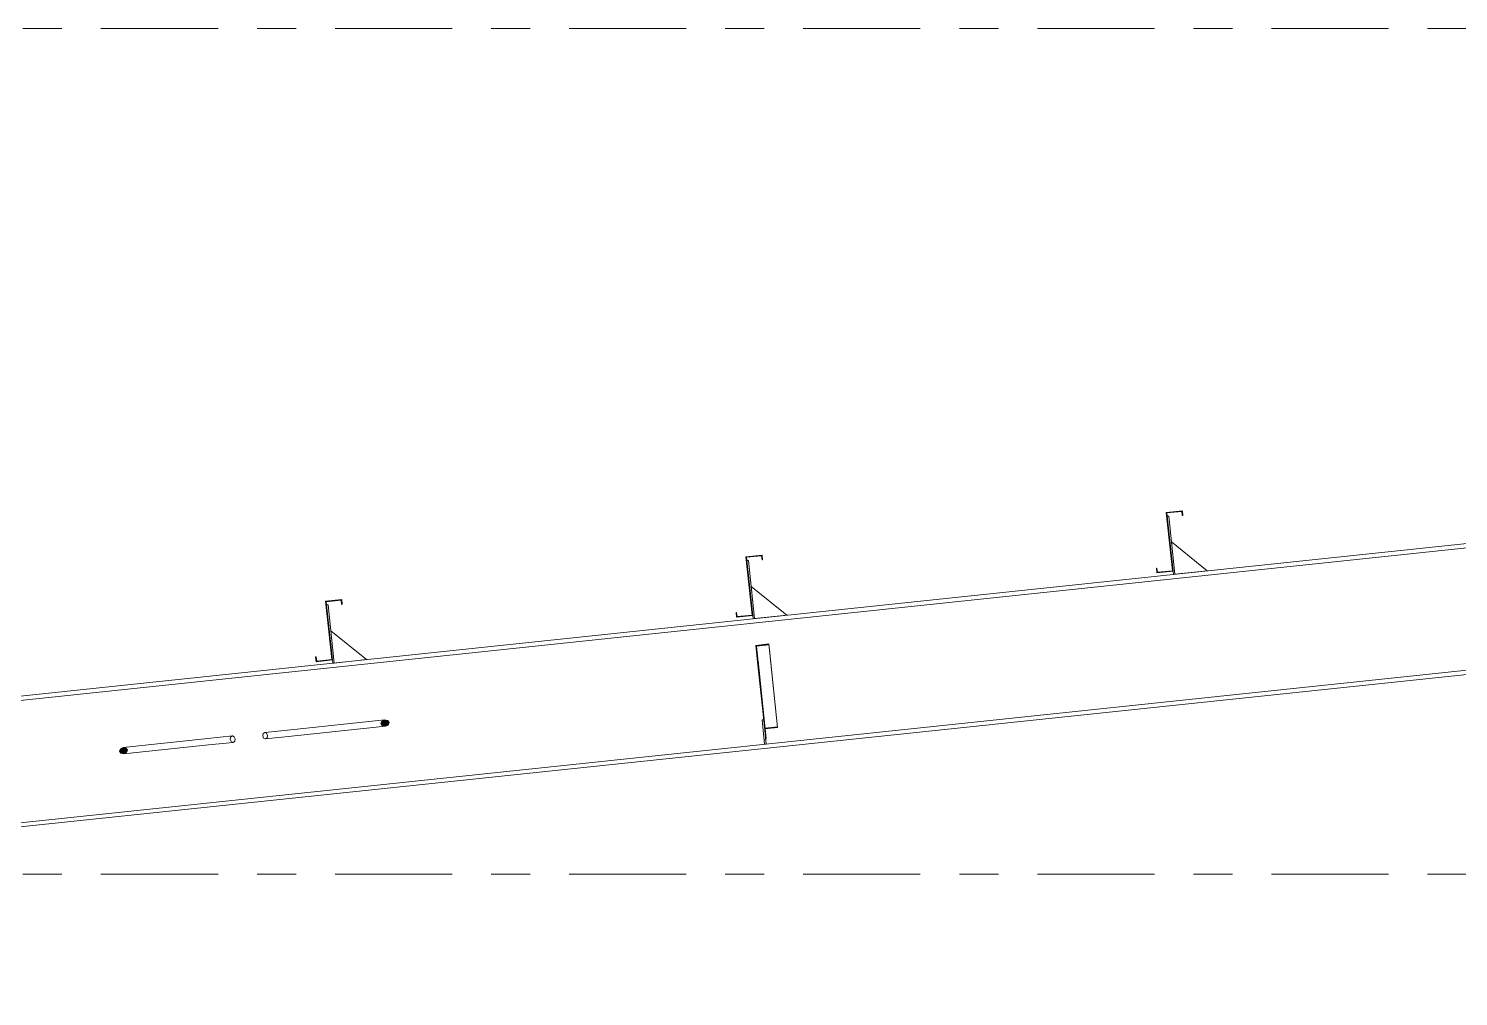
# Model space of a CAD drawing. Header units: millimetres. Extents: x -49 to 773, y -65 to 509.
# Drawn here: x 60.14 to 96.79, y 88.75 to 113.54 of the extents above; entities that cross this region are included whole.
import ezdxf

# ---------------------------------------------------------------- set-up
doc = ezdxf.new("R2010")
doc.units = ezdxf.units.MM
for name, pattern in [('XKITLINE00', [0]), ('XKITLINE02', [4, 2, -2]), ('XKITLINE03', [6, 3, -1, 1, -1])]:
    doc.linetypes.add(name, pattern=pattern)
doc.layers.add('Part', color=2, linetype='Continuous', lineweight=0)
doc.layers.add('S-grid', color=1, linetype='Continuous', lineweight=0)

# ---------------------------------------------------------------- blocks, each defined once
blk = doc.blocks.new('*A10')
at = {"layer": 'Part'}
blk.add_hatch(color=3, dxfattribs=at).paths.add_polyline_path([(78.784, 97.74), (79.115, 97.775), (79.117, 97.754), (78.802, 97.721), (78.844, 97.322), (78.828, 97.32)], flags=17)
blk = doc.blocks.new('*A38')
at = {"layer": 'Part'}
blk.add_hatch(color=3, dxfattribs=at).paths.add_polyline_path([(69.27, 95.831), (69.349, 95.815), (69.387, 95.76), (69.362, 95.698), (69.288, 95.666), (69.209, 95.682), (69.171, 95.737), (69.196, 95.799)], flags=17)
blk = doc.blocks.new('*A39')
at = {"layer": 'Part'}
blk.add_hatch(color=3, dxfattribs=at).paths.add_polyline_path([(62.568, 95.124), (62.645, 95.108), (62.681, 95.053), (62.657, 94.991), (62.586, 94.959), (62.51, 94.975), (62.473, 95.031), (62.498, 95.092)], flags=17)
blk = doc.blocks.new('*A44')
at = {"layer": 'Part'}
blk.add_hatch(color=3, dxfattribs=at).paths.add_polyline_path([(67.756, 98.873), (68.17, 98.916), (68.183, 98.792), (68.168, 98.79), (68.157, 98.9), (67.772, 98.859), (67.93, 97.366), (67.515, 97.322), (67.502, 97.446), (67.517, 97.448), (67.529, 97.339), (67.913, 97.379)], flags=17)
blk = doc.blocks.new('*A45')
at = {"layer": 'Part'}
blk.add_hatch(color=3, dxfattribs=at).paths.add_polyline_path([(67.756, 98.873), (68.17, 98.916), (68.183, 98.792), (68.168, 98.79), (68.157, 98.9), (67.772, 98.859), (67.93, 97.366), (67.515, 97.322), (67.502, 97.446), (67.517, 97.448), (67.529, 97.339), (67.913, 97.379)], flags=17)
blk = doc.blocks.new('*A46')
at = {"layer": 'Part'}
blk.add_hatch(color=3, dxfattribs=at).paths.add_polyline_path([(78.529, 100.009), (78.944, 100.053), (78.957, 99.928), (78.942, 99.927), (78.93, 100.036), (78.546, 99.996), (78.703, 98.502), (78.289, 98.459), (78.276, 98.583), (78.291, 98.584), (78.302, 98.475), (78.687, 98.516)], flags=17)
blk = doc.blocks.new('*A47')
at = {"layer": 'Part'}
blk.add_hatch(color=3, dxfattribs=at).paths.add_polyline_path([(78.529, 100.009), (78.944, 100.053), (78.957, 99.928), (78.942, 99.927), (78.93, 100.036), (78.546, 99.996), (78.703, 98.502), (78.289, 98.459), (78.276, 98.583), (78.291, 98.584), (78.302, 98.475), (78.687, 98.516)], flags=17)
blk = doc.blocks.new('*A48')
at = {"layer": 'Part'}
blk.add_hatch(color=3, dxfattribs=at).paths.add_polyline_path([(89.303, 101.145), (89.717, 101.189), (89.73, 101.065), (89.715, 101.063), (89.704, 101.173), (89.319, 101.132), (89.477, 99.639), (89.062, 99.595), (89.049, 99.719), (89.064, 99.721), (89.076, 99.611), (89.46, 99.652)], flags=17)
blk = doc.blocks.new('*A49')
at = {"layer": 'Part'}
blk.add_hatch(color=3, dxfattribs=at).paths.add_polyline_path([(89.303, 101.145), (89.717, 101.189), (89.73, 101.065), (89.715, 101.063), (89.704, 101.173), (89.319, 101.132), (89.477, 99.639), (89.062, 99.595), (89.049, 99.719), (89.064, 99.721), (89.076, 99.611), (89.46, 99.652)], flags=17)
blk = doc.blocks.new('*A276')
at = {"layer": 'S-grid', "color": 1, "linetype": 'XKITLINE03', "lineweight": 0}
blk.add_line((-10, 113.542), (165.458, 113.542), dxfattribs=at)
blk = doc.blocks.new('*A277')
at = {"layer": 'S-grid', "color": 1, "linetype": 'XKITLINE03', "lineweight": 0}
blk.add_line((-10, 91.875), (266.6, 91.875), dxfattribs=at)
blk = doc.blocks.new('*A321')
at = {"layer": 'Part', "color": 2, "linetype": 'XKITLINE00', "lineweight": 0}
for p, q in [((114.119, 102.154), (15.029, 91.702)), ((114.13, 102.046), (15.151, 91.606)), ((114.457, 98.947), (111.702, 98.656)), ((111.371, 98.621), (25.514, 89.565)), ((114.468, 98.839), (111.714, 98.548)), ((111.382, 98.513), (25.525, 89.458)), ((25.182, 89.53), (18.657, 88.842)), ((25.194, 89.423), (18.779, 88.746))]:
    blk.add_line(p, q, dxfattribs=at)
at = {"layer": 'Part', "color": 7, "linetype": 'XKITLINE02', "lineweight": 0}
for p, q in [((114.119, 102.154), (114.468, 98.839)), ((111.702, 98.656), (111.371, 98.621)), ((111.714, 98.548), (111.382, 98.513)), ((15.029, 91.702), (18.779, 88.746)), ((25.514, 89.565), (25.182, 89.53)), ((25.525, 89.458), (25.194, 89.423))]:
    blk.add_line(p, q, dxfattribs=at)
blk = doc.blocks.new('*A324')
at = {"layer": 'Part', "color": 2, "linetype": 'XKITLINE00', "lineweight": 0}
for p, q in [((78.943, 95.829), (78.985, 95.834)), ((79.009, 95.208), (78.943, 95.829)), ((79.012, 95.574), (79.05, 95.212))]:
    blk.add_line(p, q, dxfattribs=at)
at = {"layer": 'Part', "color": 7, "linetype": 'XKITLINE02', "lineweight": 0}
for p, q in [((78.985, 95.834), (79.012, 95.574)), ((78.996, 95.332), (79.037, 95.336)), ((79.05, 95.212), (79.009, 95.208))]:
    blk.add_line(p, q, dxfattribs=at)
blk = doc.blocks.new('*A325')
at = {"layer": 'Part', "color": 7, "linetype": 'XKITLINE02', "lineweight": 0}
for p, q in [((78.985, 95.834), (78.943, 95.829)), ((78.943, 95.829), (79.009, 95.208)), ((79.05, 95.212), (78.985, 95.834)), ((78.996, 95.332), (79.037, 95.336)), ((79.009, 95.208), (79.05, 95.212))]:
    blk.add_line(p, q, dxfattribs=at)
blk = doc.blocks.new('*A326')
at = {"layer": 'Part', "color": 2, "linetype": 'XKITLINE00', "lineweight": 0}
for p, q in [((67.823, 98.779), (67.781, 98.775)), ((67.98, 97.287), (67.823, 98.779)), ((67.93, 97.366), (67.938, 97.283))]:
    blk.add_line(p, q, dxfattribs=at)
at = {"layer": 'Part', "color": 7, "linetype": 'XKITLINE02', "lineweight": 0}
for p, q in [((67.781, 98.775), (67.93, 97.366)), ((67.938, 97.283), (67.98, 97.287))]:
    blk.add_line(p, q, dxfattribs=at)
blk = doc.blocks.new('*A327')
at = {"layer": 'Part', "color": 2, "linetype": 'XKITLINE00', "lineweight": 0}
blk.add_line((67.892, 98.116), (68.809, 97.375), dxfattribs=at)
at = {"layer": 'Part', "color": 7, "linetype": 'XKITLINE02', "lineweight": 0}
for p, q in [((67.98, 97.287), (67.892, 98.116)), ((68.809, 97.375), (67.98, 97.287))]:
    blk.add_line(p, q, dxfattribs=at)
blk = doc.blocks.new('*A328')
at = {"layer": 'Part', "color": 2, "linetype": 'XKITLINE00', "lineweight": 0}
for p, q in [((78.784, 97.74), (79.115, 97.775)), ((78.828, 97.32), (78.784, 97.74)), ((78.802, 97.721), (79.117, 97.754)), ((79.052, 95.354), (78.802, 97.721)), ((79.115, 97.775), (79.341, 95.635)), ((78.828, 97.32), (78.844, 97.322)), ((78.828, 97.32), (79.012, 95.574)), ((79.026, 95.602), (79.341, 95.635)), ((79.036, 95.352), (79.052, 95.354))]:
    blk.add_line(p, q, dxfattribs=at)
at = {"layer": 'Part', "color": 7, "linetype": 'XKITLINE02', "lineweight": 0}
for p, q in [((79.008, 95.614), (79.339, 95.649)), ((79.012, 95.574), (79.036, 95.352))]:
    blk.add_line(p, q, dxfattribs=at)
blk = doc.blocks.new('*A329')
at = {"layer": 'Part', "color": 2, "linetype": 'XKITLINE00', "lineweight": 0}
blk.add_line((78.666, 99.252), (79.582, 98.511), dxfattribs=at)
at = {"layer": 'Part', "color": 7, "linetype": 'XKITLINE02', "lineweight": 0}
for p, q in [((78.753, 98.424), (78.666, 99.252)), ((79.582, 98.511), (78.753, 98.424))]:
    blk.add_line(p, q, dxfattribs=at)
blk = doc.blocks.new('*A330')
at = {"layer": 'Part', "color": 2, "linetype": 'XKITLINE00', "lineweight": 0}
for p, q in [((78.596, 99.915), (78.555, 99.911)), ((78.753, 98.424), (78.596, 99.915)), ((78.703, 98.502), (78.712, 98.419))]:
    blk.add_line(p, q, dxfattribs=at)
at = {"layer": 'Part', "color": 7, "linetype": 'XKITLINE02', "lineweight": 0}
for p, q in [((78.555, 99.911), (78.703, 98.502)), ((78.712, 98.419), (78.753, 98.424))]:
    blk.add_line(p, q, dxfattribs=at)
blk = doc.blocks.new('*A338')
at = {"layer": 'Part', "color": 2, "linetype": 'XKITLINE00', "lineweight": 0}
for p, q in [((89.37, 101.052), (89.328, 101.047)), ((89.527, 99.56), (89.37, 101.052)), ((89.477, 99.639), (89.486, 99.556))]:
    blk.add_line(p, q, dxfattribs=at)
at = {"layer": 'Part', "color": 7, "linetype": 'XKITLINE02', "lineweight": 0}
for p, q in [((89.328, 101.047), (89.477, 99.639)), ((89.486, 99.556), (89.527, 99.56))]:
    blk.add_line(p, q, dxfattribs=at)
blk = doc.blocks.new('*A339')
at = {"layer": 'Part', "color": 2, "linetype": 'XKITLINE00', "lineweight": 0}
blk.add_line((90.356, 99.647), (89.44, 100.389), dxfattribs=at)
at = {"layer": 'Part', "color": 7, "linetype": 'XKITLINE02', "lineweight": 0}
for p, q in [((89.44, 100.389), (89.527, 99.56)), ((89.527, 99.56), (90.356, 99.647))]:
    blk.add_line(p, q, dxfattribs=at)
blk = doc.blocks.new('*A440')
at = {"layer": 'Part', "color": 2, "linetype": 'XKITLINE00', "lineweight": 0}
for p, q in [((69.27, 95.831), (66.866, 95.578)), ((69.288, 95.666), (66.883, 95.412)), ((69.196, 95.799), (69.171, 95.737)), ((69.171, 95.737), (69.209, 95.682)), ((69.27, 95.831), (69.196, 95.799)), ((69.209, 95.682), (69.288, 95.666)), ((69.349, 95.815), (69.27, 95.831)), ((69.288, 95.666), (69.362, 95.698)), ((69.387, 95.76), (69.349, 95.815)), ((69.362, 95.698), (69.387, 95.76))]:
    blk.add_line(p, q, dxfattribs=at)
at = {"layer": 'Part', "color": 7, "linetype": 'XKITLINE02', "lineweight": 0}
for p, q in [((66.144, 95.418), (66.157, 95.478)), ((66.169, 95.361), (66.144, 95.418)), ((66.157, 95.478), (66.199, 95.507)), ((66.216, 95.342), (66.169, 95.361)), ((66.866, 95.578), (66.199, 95.507)), ((66.199, 95.507), (66.246, 95.488)), ((66.883, 95.412), (66.216, 95.342)), ((66.259, 95.371), (66.216, 95.342)), ((66.246, 95.488), (66.271, 95.431)), ((66.271, 95.431), (66.259, 95.371))]:
    blk.add_line(p, q, dxfattribs=at)
blk = doc.blocks.new('*A441')
at = {"layer": 'Part', "color": 2, "linetype": 'XKITLINE00', "lineweight": 0}
for p, q in [((64.741, 95.354), (62.568, 95.124)), ((62.498, 95.092), (62.473, 95.031)), ((62.473, 95.031), (62.51, 94.975)), ((62.568, 95.124), (62.498, 95.092)), ((62.51, 94.975), (62.586, 94.959)), ((62.645, 95.108), (62.568, 95.124)), ((64.758, 95.188), (62.586, 94.959)), ((62.586, 94.959), (62.657, 94.991)), ((62.681, 95.053), (62.645, 95.108)), ((62.657, 94.991), (62.681, 95.053))]:
    blk.add_line(p, q, dxfattribs=at)
at = {"layer": 'Part', "color": 7, "linetype": 'XKITLINE02', "lineweight": 0}
for p, q in [((65.367, 95.42), (64.741, 95.354)), ((65.309, 95.33), (65.322, 95.39)), ((65.335, 95.273), (65.309, 95.33)), ((65.322, 95.39), (65.367, 95.42)), ((65.367, 95.42), (65.416, 95.4)), ((65.428, 95.283), (65.384, 95.254)), ((65.416, 95.4), (65.441, 95.344)), ((65.441, 95.344), (65.428, 95.283)), ((65.384, 95.254), (64.758, 95.188)), ((65.384, 95.254), (65.335, 95.273))]:
    blk.add_line(p, q, dxfattribs=at)
blk = doc.blocks.new('*A446')
at = {"layer": 'Part', "color": 2, "linetype": 'XKITLINE00', "lineweight": 0}
for p, q in [((67.756, 98.873), (68.17, 98.916)), ((67.913, 97.379), (67.756, 98.873)), ((68.157, 98.9), (67.772, 98.859)), ((67.772, 98.859), (67.93, 97.366)), ((68.168, 98.79), (68.157, 98.9)), ((68.183, 98.792), (68.168, 98.79)), ((68.17, 98.916), (68.183, 98.792)), ((67.502, 97.446), (67.517, 97.448)), ((67.515, 97.322), (67.502, 97.446)), ((67.93, 97.366), (67.515, 97.322)), ((67.517, 97.448), (67.529, 97.339)), ((67.529, 97.339), (67.913, 97.379))]:
    blk.add_line(p, q, dxfattribs=at)
blk = doc.blocks.new('*A447')
at = {"layer": 'Part', "color": 2, "linetype": 'XKITLINE00', "lineweight": 0}
for p, q in [((67.756, 98.873), (68.17, 98.916)), ((67.913, 97.379), (67.756, 98.873)), ((68.157, 98.9), (67.772, 98.859)), ((67.772, 98.859), (67.93, 97.366)), ((68.168, 98.79), (68.157, 98.9)), ((68.183, 98.792), (68.168, 98.79)), ((68.17, 98.916), (68.183, 98.792)), ((67.502, 97.446), (67.517, 97.448)), ((67.515, 97.322), (67.502, 97.446)), ((67.93, 97.366), (67.515, 97.322)), ((67.517, 97.448), (67.529, 97.339)), ((67.529, 97.339), (67.913, 97.379))]:
    blk.add_line(p, q, dxfattribs=at)
blk = doc.blocks.new('*A448')
at = {"layer": 'Part', "color": 2, "linetype": 'XKITLINE00', "lineweight": 0}
for p, q in [((78.529, 100.009), (78.944, 100.053)), ((78.944, 100.053), (78.957, 99.928)), ((78.687, 98.516), (78.529, 100.009)), ((78.93, 100.036), (78.546, 99.996)), ((78.546, 99.996), (78.703, 98.502)), ((78.942, 99.927), (78.93, 100.036)), ((78.957, 99.928), (78.942, 99.927)), ((78.276, 98.583), (78.291, 98.584)), ((78.289, 98.459), (78.276, 98.583)), ((78.291, 98.584), (78.302, 98.475)), ((78.703, 98.502), (78.289, 98.459)), ((78.302, 98.475), (78.687, 98.516))]:
    blk.add_line(p, q, dxfattribs=at)
blk = doc.blocks.new('*A449')
at = {"layer": 'Part', "color": 2, "linetype": 'XKITLINE00', "lineweight": 0}
for p, q in [((78.529, 100.009), (78.944, 100.053)), ((78.944, 100.053), (78.957, 99.928)), ((78.687, 98.516), (78.529, 100.009)), ((78.93, 100.036), (78.546, 99.996)), ((78.546, 99.996), (78.703, 98.502)), ((78.942, 99.927), (78.93, 100.036)), ((78.957, 99.928), (78.942, 99.927)), ((78.276, 98.583), (78.291, 98.584)), ((78.289, 98.459), (78.276, 98.583)), ((78.291, 98.584), (78.302, 98.475)), ((78.703, 98.502), (78.289, 98.459)), ((78.302, 98.475), (78.687, 98.516))]:
    blk.add_line(p, q, dxfattribs=at)
blk = doc.blocks.new('*A450')
at = {"layer": 'Part', "color": 2, "linetype": 'XKITLINE00', "lineweight": 0}
for p, q in [((89.303, 101.145), (89.717, 101.189)), ((89.46, 99.652), (89.303, 101.145)), ((89.704, 101.173), (89.319, 101.132)), ((89.715, 101.063), (89.704, 101.173)), ((89.717, 101.189), (89.73, 101.065)), ((89.319, 101.132), (89.477, 99.639)), ((89.73, 101.065), (89.715, 101.063)), ((89.049, 99.719), (89.064, 99.721)), ((89.062, 99.595), (89.049, 99.719)), ((89.064, 99.721), (89.076, 99.611)), ((89.477, 99.639), (89.062, 99.595)), ((89.076, 99.611), (89.46, 99.652))]:
    blk.add_line(p, q, dxfattribs=at)
blk = doc.blocks.new('*A451')
at = {"layer": 'Part', "color": 2, "linetype": 'XKITLINE00', "lineweight": 0}
for p, q in [((89.303, 101.145), (89.717, 101.189)), ((89.46, 99.652), (89.303, 101.145)), ((89.704, 101.173), (89.319, 101.132)), ((89.715, 101.063), (89.704, 101.173)), ((89.717, 101.189), (89.73, 101.065)), ((89.319, 101.132), (89.477, 99.639)), ((89.73, 101.065), (89.715, 101.063)), ((89.049, 99.719), (89.064, 99.721)), ((89.062, 99.595), (89.049, 99.719)), ((89.064, 99.721), (89.076, 99.611)), ((89.477, 99.639), (89.062, 99.595)), ((89.076, 99.611), (89.46, 99.652))]:
    blk.add_line(p, q, dxfattribs=at)
blk = doc.blocks.new('*A461')
at = {"layer": 'Part', "color": 7, "linetype": 'XKITLINE02', "lineweight": 0}
for p, q in [((79.036, 95.352), (78.784, 97.74)), ((79.052, 95.354), (78.802, 97.721)), ((79.341, 95.635), (79.115, 97.775)), ((79.008, 95.614), (79.339, 95.649)), ((79.026, 95.602), (79.341, 95.635)), ((79.036, 95.352), (79.052, 95.354))]:
    blk.add_line(p, q, dxfattribs=at)

msp = doc.modelspace()

# ---------------------------------------------------------------- block references
at = {"lineweight": 0}
for name in ['*A276', '*A321', '*A48', '*A49', '*A450', '*A451', '*A338', '*A46', '*A47', '*A448', '*A449', '*A339', '*A330', '*A329', '*A44', '*A45', '*A446', '*A447', '*A326', '*A327', '*A10', '*A328', '*A461', '*A440', '*A38', '*A324', '*A325', '*A441', '*A39', '*A277']:
    msp.add_blockref(name, (0, 0), dxfattribs=at)

doc.saveas('drawing.dxf')
